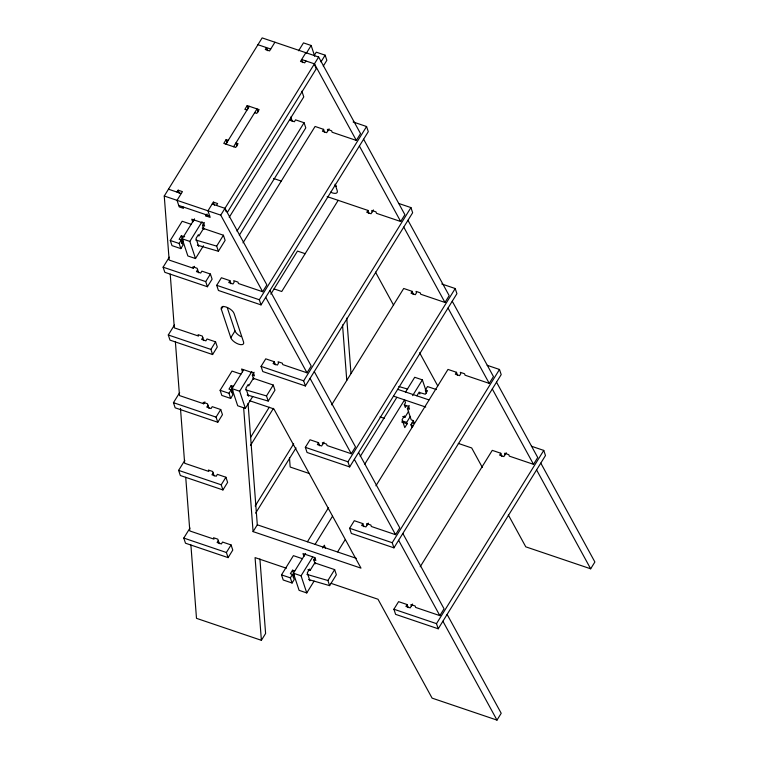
<?xml version="1.0" encoding="UTF-8"?>
<svg xmlns="http://www.w3.org/2000/svg" width="758" height="758" viewBox="0 0 758 758"><rect width="100%" height="100%" fill="white"/><g stroke="black" fill="none" stroke-linecap="round" stroke-linejoin="round"><path stroke-width="1.14" d="M194.569 266.323L193.356 268.266L169.148 260.07L164.259 196.009L262.154 37.9L318.644 57.03L360.543 133.626L356.336 140.429L332.118 132.233L331.644 130.802L327.38 129.362L327.863 130.793M176.993 192.087L178.168 190.192L182.432 191.632L177.04 200.33L179.229 206.906L183.483 208.346L183.01 206.915M274.936 42.23L269.554 50.928L265.291 49.488L266.456 47.593L267.489 50.682M228.253 140.353L226.121 139.624L223.781 143.414L235.71 147.45L238.05 143.669L235.918 142.949L236.941 146.029M254.66 112.686L256.782 113.406L259.132 109.626L247.203 105.589L244.853 109.37L246.985 110.09M225.912 144.134L249.325 106.309M184.62 236.78L181.304 235.814L179.144 239.301L181.276 240.021L182.981 245.166L180.84 248.615L171.981 245.62L170.275 240.476L182.166 221.26L191.082 224.283M233.578 146.73L257 108.906L258.023 111.985M197.62 269.706L196.445 271.601L200.709 273.041L201.884 271.146L210.402 274.036L212.107 279.171L207.427 286.742L164.818 272.311L163.112 267.176L169.309 257.161M180.84 248.615L179.134 243.479L181.276 240.021M203.466 245.725L195.526 258.544L187.861 255.948L182.166 238.817L194.37 219.1M298.595 50.777L303.475 42.884L311.15 45.48L314.703 56.187M194.503 219.119L192.693 222.037L191.746 219.185L203.675 223.222L204.622 226.083L202.49 225.353L204.3 222.445M181.389 243.574L183.01 240.959L181.304 235.814M216.447 205.446L217.622 203.551L213.358 202.111L207.967 210.809L210.156 217.375L205.892 215.935L205.418 214.505M305.862 52.7L300.481 61.398L304.735 62.848L305.91 60.953M195.526 258.544L189.832 241.414L202.045 221.696M306.26 53.373L311.15 45.48M205.892 215.935L207.095 213.983M203.817 228.044L198.852 236.06L198.378 234.639L196.038 238.419L198.691 246.416M314.134 55.628L316.276 52.179L325.135 55.173L326.85 60.318L323.278 66.079M212.183 203.997L224.965 208.327L266.863 284.923L262.656 291.726L220.749 215.139L318.644 57.03M227.296 212.467L316.143 68.978L314.428 63.843L301.646 59.512L302.679 62.592M320.975 61.9L325.135 55.173M229.219 217.309L303.769 96.901L301.864 91.187M291.299 118.409L290.125 120.304L294.388 121.744L295.563 119.849L304.081 122.739L305.787 127.875L239.31 235.236M197.383 245.137L218.38 251.258L216.674 246.113L223.411 235.226L202.234 228.054M218.38 251.258L225.126 240.371L223.411 235.226M202.793 337.518L201.628 339.404L205.882 340.854L207.057 338.959L215.575 341.849L217.29 346.984L212.6 354.545L170 340.124L168.285 334.979L174.492 324.964M207.427 286.742L205.721 281.597L210.402 274.036M236.979 231.105L304.081 122.739M353.124 121.962L366.578 126.52L368.293 131.655L261.027 304.887L218.427 290.466L216.712 285.321L221.402 277.76L229.92 280.64L230.944 283.729M243.005 242.854L315.082 126.463L323.6 129.343L324.623 132.432M229.92 280.64L228.745 282.535L233.009 283.975L234.184 282.09L233.701 280.659L237.965 282.099L238.438 283.53L262.656 291.726M323.6 129.343L322.425 131.238L326.689 132.678L329.067 128.841M221.308 309.188A7.428 3.269 31.8 0 1 226.272 307.066A7.428 3.269 31.8 0 1 234.089 313.518L243.583 342.066A7.428 3.269 31.8 0 1 238.618 344.179A7.428 3.269 31.8 0 1 230.802 337.736L221.308 309.188L223.108 306.27M207.957 405.208L206.792 407.103L211.056 408.543L212.221 406.658L220.739 409.538L222.454 414.683L217.773 422.244L175.164 407.813L173.449 402.678L179.655 392.663M212.6 354.545L210.895 349.41L215.575 341.849M230.802 337.736L235.018 330.924L227.343 307.871M261.027 304.887L259.321 299.751L366.578 126.52M270.814 294.151L297.487 251.078L305.152 253.674M175.392 341.896L179.494 395.572L203.703 403.768L204.906 401.825M233.35 386.277L231.143 385.632L228.982 389.119L231.114 389.839L232.82 394.975L230.678 398.433L221.819 395.43L220.114 390.294L232.005 371.079L240.921 374.101M338.182 200.339L281.739 291.498L274.064 288.902M213.131 472.907L211.956 474.802L216.219 476.242L217.385 474.347L225.912 477.237L227.618 482.372L222.937 489.943L180.328 475.512L178.623 470.377L184.819 460.362M230.678 398.433L228.973 393.298L231.114 389.839M252.698 396.529L245.365 408.363L237.699 405.767L231.995 388.636L243.602 369.895M217.773 422.244L216.058 417.108L220.739 409.538M231.768 392.511L232.848 390.768L231.143 385.632M245.365 408.363L239.67 391.232L251.883 371.505M253.712 379.322L252.329 375.172L254.138 372.254M253.655 377.863L248.69 385.879L248.217 384.448L245.876 388.229L248.529 396.226M398.604 203.419L410.94 207.588L412.646 212.733L305.379 385.964L262.78 371.543L261.065 366.398L265.755 358.837L274.273 361.718L275.296 364.806M274.273 361.718L273.098 363.613L277.362 365.053L278.537 363.167L278.063 361.737L282.317 363.177L282.791 364.607L307.009 372.803L311.216 366L269.933 290.513M327.162 196.616L367.952 210.421L366.777 212.316L371.041 213.756L373.419 209.919M247.212 394.956L268.218 401.067L266.503 395.932L273.25 385.045L253.181 378.251M268.218 401.067L274.955 390.18L273.25 385.045M218.295 540.606L217.12 542.491L221.383 543.941L222.558 542.046L231.076 544.936L232.782 550.071L228.101 557.632L185.492 543.211L183.787 538.066L189.983 528.051M222.937 489.943L221.222 484.798L225.912 477.237M250.623 437.319L269.27 407.217M250.472 445.467L273.458 408.335M372.216 211.861L371.742 210.44L375.996 211.88L376.47 213.311L400.688 221.507L404.895 214.703L363.613 139.216M305.379 385.964L303.674 380.829L410.94 207.588M228.101 557.632L226.396 552.497L231.076 544.936M255.171 506.012L293.687 443.8M255.636 513.157L296.018 447.94M249.562 400.698L273.894 408.932L360.998 568.149L253.087 531.614L257.303 524.801L248.046 403.427M441.762 283.975L455.217 288.533L456.922 293.668L349.665 466.909L307.056 452.479L305.341 447.343L310.031 439.773L318.549 442.663L319.573 445.742M331.644 404.876L403.711 288.476L412.229 291.366L413.252 294.445M318.549 442.663L317.384 444.548L321.638 445.998L324.017 442.16M412.229 291.366L411.063 293.251L415.318 294.701L416.493 292.806L416.019 291.375L420.273 292.825L420.747 294.246L444.965 302.451L449.181 295.639L407.965 220.294M322.813 444.103L322.339 442.672L326.594 444.122L327.068 445.543L351.286 453.748L355.502 446.936L314.286 371.591M349.665 466.909L347.95 461.764L455.217 288.533M294.748 570.85L292.541 570.205L290.38 573.692L292.512 574.412L294.218 579.548L292.076 583.006L283.217 580.003L281.512 574.867L293.403 555.652L302.319 558.674M307.426 541.78L328.546 507.661M360.23 456.487L396.889 397.287M292.076 583.006L290.371 577.871L292.512 574.412M314.096 581.102L306.763 592.936L299.097 590.34L293.403 573.209L305.607 553.482M405.558 392.066L414.711 377.276L422.386 379.872L426.299 391.649M293.166 577.084L294.246 575.341L292.541 570.205M315.091 544.377L332.487 516.274M364.797 464.104L404.554 399.883L405.511 402.735L404.336 404.63L405.284 407.482L406.506 405.511M306.763 592.936L301.068 575.805L312.666 557.064M412.617 395.648L422.386 379.872M190.893 544.964L196.493 618.339L261.387 640.311L265.603 633.508L259.909 558.959M315.11 563.895L313.727 559.745L314.93 557.803M412.153 422.727L414.285 423.447L413.337 420.586L411.206 419.866L407.406 408.448L409.216 405.53M322.614 548.034L324.367 545.192L325.362 548.195M416.872 395.79L419.221 392.009L419.885 394.008M307.9 569.713L310.088 570.452L315.053 562.436M402.744 416.521L404.943 417.26L408.666 411.253M426.394 393.099L425.371 390.019L427.512 386.561L436.371 389.565M404.943 417.26L404.459 415.839L402.119 419.619L404.781 427.616L407.122 423.826L406.648 422.405L410.372 416.388M413.423 420.671L410.988 424.613L411.935 427.474L413.101 425.579L410.912 424.84M487.157 365.299L499.494 369.468L501.199 374.613L393.942 547.845L351.333 533.424L349.627 528.279L354.308 520.718L362.826 523.598L363.859 526.687M375.921 485.812L447.987 369.421L456.506 372.301L457.538 375.39M337.642 551.852L345.089 539.81M362.826 523.598L361.661 525.493L365.915 526.933L368.293 523.096M456.506 372.301L455.34 374.196L459.594 375.636L460.769 373.751L460.296 372.32L464.559 373.76L465.033 375.191L489.242 383.387L493.458 376.584L452.242 301.239M308.62 579.529L329.616 585.64L327.911 580.505L334.648 569.618L314.589 562.824M329.616 585.64L336.353 574.754L334.648 569.618M367.09 525.048L366.616 523.617L370.88 525.057L371.354 526.488L395.562 534.684L399.779 527.881L358.562 452.535M393.942 547.845L392.227 542.709L499.494 369.468M531.434 446.235L543.77 450.413L545.476 455.549L438.219 628.789L395.61 614.359L393.904 609.224L398.585 601.653L407.112 604.543L408.136 607.622M420.197 566.757L492.264 450.356L500.792 453.246L501.815 456.325M407.112 604.543L405.937 606.428L410.201 607.878L412.57 604.041M500.792 453.246L499.617 455.132L503.88 456.581L506.249 452.744M411.367 605.983L410.893 604.562L415.157 606.002L415.63 607.423L439.839 615.629L444.055 608.816L402.839 533.471M505.046 454.686L504.572 453.256L508.836 454.705L509.31 456.126L533.518 464.332L537.735 457.519L496.518 382.174M438.219 628.789L436.504 623.644L543.77 450.413M331.066 583.357L378.005 599.246L432.098 698.127L496.992 720.1L501.209 713.287L447.116 614.416M508.315 514.9L525.777 546.831L590.672 568.803L594.888 561.991L540.795 463.119M195.668 240.002L216.674 246.113M398.812 386.504L407.662 389.081M419.818 392.616L425.342 394.226L427.503 390.74L425.371 390.019M245.507 389.811L266.503 395.932M306.905 574.393L327.911 580.505M257.938 44.713L270.72 49.033M273.505 178.443L281.209 181.048M168.475 189.197L181.257 193.527M164.259 196.009L220.749 215.139M178.755 205.475L209.682 215.945M182.166 238.817L189.832 241.414M170.275 240.476L179.134 243.479M163.112 267.176L205.721 281.597M216.712 285.321L259.321 299.751M397.704 389.328L428.857 399.873M393.487 396.14L425.75 407.065M404.27 404.848L408.59 406.316L409.538 409.168L407.406 408.448M168.285 334.979L210.895 349.41M261.065 366.398L303.674 380.829M402.261 420.917L406.648 422.405M401.645 421.979L407.122 423.826M380.042 416.919L384.514 418.435M458.277 443.411L471.684 447.95L482.391 467.515M252.329 375.172L254.461 375.892L253.513 373.04L241.575 369.004L242.532 371.856M231.995 388.636L239.67 391.232M220.114 390.294L228.973 393.298M173.449 402.678L216.058 417.108M305.341 447.343L347.95 461.764M309.188 473.485L290.172 467.042L289.461 457.728M178.623 470.377L221.222 484.798M349.627 528.279L392.227 542.709M257.303 524.801L356.317 558.333M313.727 559.745L315.859 560.465L314.911 557.613L302.982 553.577L303.93 556.429M286.363 568.216L255.076 557.613L261.387 640.311M293.403 573.209L301.068 575.805M183.787 538.066L226.396 552.497M393.904 609.224L436.504 623.644M281.512 574.867L290.371 577.871M314.428 63.843L356.336 140.429M359.396 146.029L400.688 221.507M403.749 227.106L444.965 302.451M448.025 308.042L489.242 383.387M492.302 388.987L533.518 464.332M536.579 469.922L590.672 568.803M375.494 272.113L393.591 305.199M419.61 352.754L437.707 385.841M265.717 297.326L307.009 372.803M310.069 378.403L351.286 453.748M354.346 459.339L395.562 534.684M398.623 540.283L439.839 615.629M442.899 621.219L496.992 720.1M367.952 210.421L368.975 213.51M335.074 184.175L337.263 190.77A7.428 3.269 31.8 0 1 330.592 192.181M290.826 116.978L292.323 121.488M247.203 105.589L248.226 108.669M226.121 139.624L227.144 142.712M224.965 208.327L225.998 211.416M213.358 202.111L214.381 205.191M202.49 225.353L203.874 229.513M310.088 570.452L309.615 569.021L307.274 572.811L309.927 580.799M178.168 190.192L179.191 193.271M198.643 272.795L197.146 268.275L192.883 266.835L193.356 268.266M203.817 340.598L202.32 336.088L198.056 334.648L198.539 336.069L174.321 327.873L170.218 274.102M208.99 408.297L207.484 403.787L203.229 402.337L203.703 403.768M214.154 475.986L212.657 471.476L208.393 470.036L208.867 471.467L184.658 463.261L180.47 408.42M219.318 543.685L217.821 539.175L213.557 537.735L214.031 539.156L189.822 530.96L185.729 477.284M346.757 318.123L350.982 373.505M342.54 324.926L346.766 380.317M243.65 407.87L253.087 531.614M241.129 336.666A7.428 3.269 31.8 0 1 235.018 330.924M336.514 186.08A7.428 3.269 31.8 0 1 334.809 185.369"/></g></svg>
